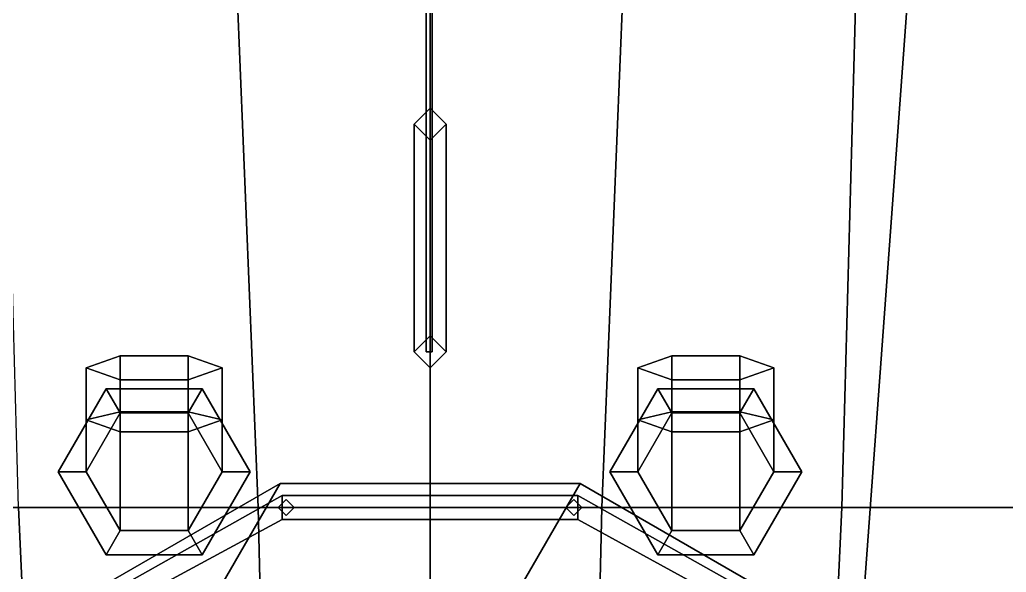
# Model space of a CAD drawing. Header units: millimetres. Extents: x -3.2 to 17.4, y -17.6 to 52.8.
# Drawn here: x -1.027 to 1.442, y -4.362 to -2.979 of the extents above; entities that cross this region are included whole.
import ezdxf

# ---------------------------------------------------------------- set-up
doc = ezdxf.new("R2010")
doc.units = ezdxf.units.MM
doc.layers.add('hull2', color=7, linetype='Continuous')

msp = doc.modelspace()

# ---------------------------------------------------------------- linework, layer by layer
for points in [[(0, -10.87, -0.6973), (0, 8.53, -1.19), (0, 8.53, -1.24), (0, -10.87, -1.47)], [(0, -10.87, -1.47), (0, 8.53, -1.24), (0, 8.53, -1.19), (0, -10.87, -0.6973)], [(0.005, -3.81, 6), (-0.01, -3.81, 6.01), (-0.01, -1.16, 8.19), (0.005, -1.16, 8.18)], [(-0.01, -3.81, 6.01), (0.005, -3.81, 6.02), (0.005, -1.16, 8.2), (-0.01, -1.16, 8.19)], [(0.005, -3.81, 6.02), (0.005, -3.81, 6), (0.005, -1.16, 8.18), (0.005, -1.16, 8.2)], [(-1.32, -1.22, 3.06), (-1.32, -1.22, 2.22), (-0.91, -6.81, 2.06), (-0.91, -6.81, 2.99)], [(0.91, -6.81, 2.99), (1.32, -1.22, 3.06), (-1.32, -1.22, 3.06), (-0.91, -6.81, 2.99)], [(0.91, -6.81, 2.06), (1.32, -1.22, 2.22), (1.32, -1.22, 3.06), (0.91, -6.81, 2.99)], [(-2.96, -4.2, 2.16), (2.96, -4.2, 2.16), (3.01, -2.73, 2.2), (-3.01, -2.73, 2.2)], [(-1.07, -2.73, -0.89), (-0.49, -2.73, -1.08), (-0.43, -4.2, -1), (-1.03, -4.2, -0.86)], [(0, -4.2, -1.07), (-0.43, -4.2, -1), (-0.49, -2.73, -1.08), (0, -2.73, -1.19)], [(0, -3.2, 3.02), (-0.04, -3.24, 3.02), (-0.04, -3.81, 6.02), (0, -3.77, 6.02)], [(0.04, -3.24, 3.02), (0, -3.2, 3.02), (0, -3.77, 6.02), (0.04, -3.81, 6.02)], [(-0.04, -3.24, 3.02), (0, -3.28, 3.02), (0, -3.85, 6.02), (-0.04, -3.81, 6.02)], [(0, -3.28, 3.02), (0.04, -3.24, 3.02), (0.04, -3.81, 6.02), (0, -3.85, 6.02)], [(0, -3.85, 6.02), (0.04, -3.81, 6.02), (0, -3.77, 6.02), (-0.04, -3.81, 6.02)], [(-0.775, -3.82, 4.22), (-0.86, -3.85, 3.93), (-0.86, -3.98, 3.93), (-0.775, -4.01, 4.22)], [(-0.86, -3.85, 3.93), (-0.775, -3.82, 4.22), (-0.775, -4.01, 4.22), (-0.86, -3.98, 3.93)], [(-0.605, -3.82, 4.22), (-0.775, -3.82, 4.22), (-0.775, -4.01, 4.22), (-0.605, -4.01, 4.22)], [(-0.775, -3.82, 4.22), (-0.605, -3.82, 4.22), (-0.605, -4.01, 4.22), (-0.775, -4.01, 4.22)], [(-0.52, -3.85, 3.93), (-0.605, -3.82, 4.22), (-0.605, -4.01, 4.22), (-0.52, -3.98, 3.93)], [(-0.605, -3.82, 4.22), (-0.52, -3.85, 3.93), (-0.52, -3.98, 3.93), (-0.605, -4.01, 4.22)], [(0.52, -3.85, 3.93), (0.605, -3.82, 4.22), (0.605, -4.01, 4.22), (0.52, -3.98, 3.93)], [(0.605, -3.82, 4.22), (0.52, -3.85, 3.93), (0.52, -3.98, 3.93), (0.605, -4.01, 4.22)], [(0.605, -3.82, 4.22), (0.775, -3.82, 4.22), (0.775, -4.01, 4.22), (0.605, -4.01, 4.22)], [(0.775, -3.82, 4.22), (0.605, -3.82, 4.22), (0.605, -4.01, 4.22), (0.775, -4.01, 4.22)], [(0.775, -3.82, 4.22), (0.86, -3.85, 3.93), (0.86, -3.98, 3.93), (0.775, -4.01, 4.22)], [(0.86, -3.85, 3.93), (0.775, -3.82, 4.22), (0.775, -4.01, 4.22), (0.86, -3.98, 3.93)], [(-0.86, -3.85, 3.93), (-0.775, -3.88, 3.67), (-0.775, -3.96, 3.67), (-0.86, -3.98, 3.93)], [(-0.775, -3.88, 3.67), (-0.86, -3.85, 3.93), (-0.86, -3.98, 3.93), (-0.775, -3.96, 3.67)], [(-0.605, -3.88, 3.67), (-0.52, -3.85, 3.93), (-0.52, -3.98, 3.93), (-0.605, -3.96, 3.67)], [(-0.52, -3.85, 3.93), (-0.605, -3.88, 3.67), (-0.605, -3.96, 3.67), (-0.52, -3.98, 3.93)], [(0.605, -3.88, 3.67), (0.52, -3.85, 3.93), (0.52, -3.98, 3.93), (0.605, -3.96, 3.67)], [(0.52, -3.85, 3.93), (0.605, -3.88, 3.67), (0.605, -3.96, 3.67), (0.52, -3.98, 3.93)], [(0.86, -3.85, 3.93), (0.775, -3.88, 3.67), (0.775, -3.96, 3.67), (0.86, -3.98, 3.93)], [(0.775, -3.88, 3.67), (0.86, -3.85, 3.93), (0.86, -3.98, 3.93), (0.775, -3.96, 3.67)], [(-0.775, -3.88, 3.67), (-0.605, -3.88, 3.67), (-0.605, -3.96, 3.67), (-0.775, -3.96, 3.67)], [(-0.605, -3.88, 3.67), (-0.775, -3.88, 3.67), (-0.775, -3.96, 3.67), (-0.605, -3.96, 3.67)], [(0.775, -3.88, 3.67), (0.605, -3.88, 3.67), (0.605, -3.96, 3.67), (0.775, -3.96, 3.67)], [(0.605, -3.88, 3.67), (0.775, -3.88, 3.67), (0.775, -3.96, 3.67), (0.605, -3.96, 3.67)], [(-0.81, -3.9022, 3.32), (-0.93, -4.11, 3.32), (-0.86, -4.11, 3.47), (-0.775, -3.9628, 3.47)], [(-0.81, -3.9022, 3.02), (-0.93, -4.11, 3.02), (-0.93, -4.11, 3.32), (-0.81, -3.9022, 3.32)], [(-0.93, -4.11, 3.32), (-0.81, -3.9022, 3.32), (-0.775, -3.9628, 3.47), (-0.86, -4.11, 3.47)], [(-0.93, -4.11, 3.02), (-0.81, -3.9022, 3.02), (-0.81, -3.9022, 3.32), (-0.93, -4.11, 3.32)], [(-0.57, -3.9022, 3.32), (-0.81, -3.9022, 3.32), (-0.775, -3.9628, 3.47), (-0.605, -3.9628, 3.47)], [(-0.57, -3.9022, 3.02), (-0.81, -3.9022, 3.02), (-0.81, -3.9022, 3.32), (-0.57, -3.9022, 3.32)], [(-0.81, -3.9022, 3.32), (-0.57, -3.9022, 3.32), (-0.605, -3.9628, 3.47), (-0.775, -3.9628, 3.47)], [(-0.81, -3.9022, 3.02), (-0.57, -3.9022, 3.02), (-0.57, -3.9022, 3.32), (-0.81, -3.9022, 3.32)], [(-0.45, -4.11, 3.32), (-0.57, -3.9022, 3.32), (-0.605, -3.9628, 3.47), (-0.52, -4.11, 3.47)], [(-0.57, -3.9022, 3.32), (-0.45, -4.11, 3.32), (-0.52, -4.11, 3.47), (-0.605, -3.9628, 3.47)], [(-0.45, -4.11, 3.02), (-0.57, -3.9022, 3.02), (-0.57, -3.9022, 3.32), (-0.45, -4.11, 3.32)], [(-0.57, -3.9022, 3.02), (-0.45, -4.11, 3.02), (-0.45, -4.11, 3.32), (-0.57, -3.9022, 3.32)], [(0.45, -4.11, 3.32), (0.57, -3.9022, 3.32), (0.605, -3.9628, 3.47), (0.52, -4.11, 3.47)], [(0.57, -3.9022, 3.32), (0.45, -4.11, 3.32), (0.52, -4.11, 3.47), (0.605, -3.9628, 3.47)], [(0.45, -4.11, 3.02), (0.57, -3.9022, 3.02), (0.57, -3.9022, 3.32), (0.45, -4.11, 3.32)], [(0.57, -3.9022, 3.02), (0.45, -4.11, 3.02), (0.45, -4.11, 3.32), (0.57, -3.9022, 3.32)], [(0.57, -3.9022, 3.32), (0.81, -3.9022, 3.32), (0.775, -3.9628, 3.47), (0.605, -3.9628, 3.47)], [(0.81, -3.9022, 3.32), (0.57, -3.9022, 3.32), (0.605, -3.9628, 3.47), (0.775, -3.9628, 3.47)], [(0.57, -3.9022, 3.02), (0.81, -3.9022, 3.02), (0.81, -3.9022, 3.32), (0.57, -3.9022, 3.32)], [(0.81, -3.9022, 3.02), (0.57, -3.9022, 3.02), (0.57, -3.9022, 3.32), (0.81, -3.9022, 3.32)], [(0.81, -3.9022, 3.32), (0.93, -4.11, 3.32), (0.86, -4.11, 3.47), (0.775, -3.9628, 3.47)], [(0.93, -4.11, 3.32), (0.81, -3.9022, 3.32), (0.775, -3.9628, 3.47), (0.86, -4.11, 3.47)], [(0.81, -3.9022, 3.02), (0.93, -4.11, 3.02), (0.93, -4.11, 3.32), (0.81, -3.9022, 3.32)], [(0.93, -4.11, 3.02), (0.81, -3.9022, 3.02), (0.81, -3.9022, 3.32), (0.93, -4.11, 3.32)], [(-0.86, -3.98, 3.93), (-0.775, -3.96, 3.67), (-0.775, -3.9628, 3.67), (-0.86, -4.11, 3.67)], [(-0.775, -3.96, 3.67), (-0.86, -3.98, 3.93), (-0.86, -4.11, 3.67), (-0.775, -3.9628, 3.67)], [(-0.775, -3.9628, 3.47), (-0.86, -4.11, 3.47), (-0.86, -4.11, 3.67), (-0.775, -3.9628, 3.67)], [(-0.86, -4.11, 3.47), (-0.775, -3.9628, 3.47), (-0.775, -3.9628, 3.67), (-0.86, -4.11, 3.67)], [(-0.775, -3.96, 3.67), (-0.605, -3.96, 3.67), (-0.605, -3.9628, 3.67), (-0.775, -3.9628, 3.67)], [(-0.605, -3.96, 3.67), (-0.775, -3.96, 3.67), (-0.775, -3.9628, 3.67), (-0.605, -3.9628, 3.67)], [(-0.605, -3.9628, 3.47), (-0.775, -3.9628, 3.47), (-0.775, -3.9628, 3.67), (-0.605, -3.9628, 3.67)], [(-0.775, -3.9628, 3.47), (-0.605, -3.9628, 3.47), (-0.605, -3.9628, 3.67), (-0.775, -3.9628, 3.67)], [(-0.605, -3.96, 3.67), (-0.52, -3.98, 3.93), (-0.52, -4.11, 3.67), (-0.605, -3.9628, 3.67)], [(-0.52, -3.98, 3.93), (-0.605, -3.96, 3.67), (-0.605, -3.9628, 3.67), (-0.52, -4.11, 3.67)], [(-0.52, -4.11, 3.47), (-0.605, -3.9628, 3.47), (-0.605, -3.9628, 3.67), (-0.52, -4.11, 3.67)], [(-0.605, -3.9628, 3.47), (-0.52, -4.11, 3.47), (-0.52, -4.11, 3.67), (-0.605, -3.9628, 3.67)], [(0.605, -3.96, 3.67), (0.52, -3.98, 3.93), (0.52, -4.11, 3.67), (0.605, -3.9628, 3.67)], [(0.52, -3.98, 3.93), (0.605, -3.96, 3.67), (0.605, -3.9628, 3.67), (0.52, -4.11, 3.67)], [(0.52, -4.11, 3.47), (0.605, -3.9628, 3.47), (0.605, -3.9628, 3.67), (0.52, -4.11, 3.67)], [(0.605, -3.9628, 3.47), (0.52, -4.11, 3.47), (0.52, -4.11, 3.67), (0.605, -3.9628, 3.67)], [(0.775, -3.96, 3.67), (0.605, -3.96, 3.67), (0.605, -3.9628, 3.67), (0.775, -3.9628, 3.67)], [(0.605, -3.96, 3.67), (0.775, -3.96, 3.67), (0.775, -3.9628, 3.67), (0.605, -3.9628, 3.67)], [(0.605, -3.9628, 3.47), (0.775, -3.9628, 3.47), (0.775, -3.9628, 3.67), (0.605, -3.9628, 3.67)], [(0.775, -3.9628, 3.47), (0.605, -3.9628, 3.47), (0.605, -3.9628, 3.67), (0.775, -3.9628, 3.67)], [(0.86, -3.98, 3.93), (0.775, -3.96, 3.67), (0.775, -3.9628, 3.67), (0.86, -4.11, 3.67)], [(0.775, -3.96, 3.67), (0.86, -3.98, 3.93), (0.86, -4.11, 3.67), (0.775, -3.9628, 3.67)], [(0.775, -3.9628, 3.47), (0.86, -4.11, 3.47), (0.86, -4.11, 3.67), (0.775, -3.9628, 3.67)], [(0.86, -4.11, 3.47), (0.775, -3.9628, 3.47), (0.775, -3.9628, 3.67), (0.86, -4.11, 3.67)], [(-0.775, -4.01, 4.22), (-0.86, -3.98, 3.93), (-0.86, -4.11, 3.67), (-0.775, -4.2572, 3.67)], [(-0.86, -3.98, 3.93), (-0.775, -4.01, 4.22), (-0.775, -4.2572, 3.67), (-0.86, -4.11, 3.67)], [(-0.52, -3.98, 3.93), (-0.605, -4.01, 4.22), (-0.605, -4.2572, 3.67), (-0.52, -4.11, 3.67)], [(-0.605, -4.01, 4.22), (-0.52, -3.98, 3.93), (-0.52, -4.11, 3.67), (-0.605, -4.2572, 3.67)], [(0.52, -3.98, 3.93), (0.605, -4.01, 4.22), (0.605, -4.2572, 3.67), (0.52, -4.11, 3.67)], [(0.605, -4.01, 4.22), (0.52, -3.98, 3.93), (0.52, -4.11, 3.67), (0.605, -4.2572, 3.67)], [(0.775, -4.01, 4.22), (0.86, -3.98, 3.93), (0.86, -4.11, 3.67), (0.775, -4.2572, 3.67)], [(0.86, -3.98, 3.93), (0.775, -4.01, 4.22), (0.775, -4.2572, 3.67), (0.86, -4.11, 3.67)], [(-0.605, -4.01, 4.22), (-0.775, -4.01, 4.22), (-0.775, -4.2572, 3.67), (-0.605, -4.2572, 3.67)], [(-0.775, -4.01, 4.22), (-0.605, -4.01, 4.22), (-0.605, -4.2572, 3.67), (-0.775, -4.2572, 3.67)], [(0.605, -4.01, 4.22), (0.775, -4.01, 4.22), (0.775, -4.2572, 3.67), (0.605, -4.2572, 3.67)], [(0.775, -4.01, 4.22), (0.605, -4.01, 4.22), (0.605, -4.2572, 3.67), (0.775, -4.2572, 3.67)], [(-0.93, -4.11, 3.32), (-0.81, -4.3178, 3.32), (-0.775, -4.2572, 3.47), (-0.86, -4.11, 3.47)], [(-0.93, -4.11, 3.02), (-0.81, -4.3178, 3.02), (-0.81, -4.3178, 3.32), (-0.93, -4.11, 3.32)], [(-0.81, -4.3178, 3.32), (-0.93, -4.11, 3.32), (-0.86, -4.11, 3.47), (-0.775, -4.2572, 3.47)], [(-0.81, -4.3178, 3.02), (-0.93, -4.11, 3.02), (-0.93, -4.11, 3.32), (-0.81, -4.3178, 3.32)], [(-0.86, -4.11, 3.47), (-0.775, -4.2572, 3.47), (-0.775, -4.2572, 3.67), (-0.86, -4.11, 3.67)], [(-0.775, -4.2572, 3.47), (-0.86, -4.11, 3.47), (-0.86, -4.11, 3.67), (-0.775, -4.2572, 3.67)], [(-0.605, -4.2572, 3.47), (-0.52, -4.11, 3.47), (-0.52, -4.11, 3.67), (-0.605, -4.2572, 3.67)], [(-0.57, -4.3178, 3.32), (-0.45, -4.11, 3.32), (-0.52, -4.11, 3.47), (-0.605, -4.2572, 3.47)], [(-0.52, -4.11, 3.47), (-0.605, -4.2572, 3.47), (-0.605, -4.2572, 3.67), (-0.52, -4.11, 3.67)], [(-0.45, -4.11, 3.32), (-0.57, -4.3178, 3.32), (-0.605, -4.2572, 3.47), (-0.52, -4.11, 3.47)], [(-0.57, -4.3178, 3.02), (-0.45, -4.11, 3.02), (-0.45, -4.11, 3.32), (-0.57, -4.3178, 3.32)], [(-0.45, -4.11, 3.02), (-0.57, -4.3178, 3.02), (-0.57, -4.3178, 3.32), (-0.45, -4.11, 3.32)], [(0.57, -4.3178, 3.02), (0.45, -4.11, 3.02), (0.45, -4.11, 3.32), (0.57, -4.3178, 3.32)], [(0.57, -4.3178, 3.32), (0.45, -4.11, 3.32), (0.52, -4.11, 3.47), (0.605, -4.2572, 3.47)], [(0.45, -4.11, 3.32), (0.57, -4.3178, 3.32), (0.605, -4.2572, 3.47), (0.52, -4.11, 3.47)], [(0.45, -4.11, 3.02), (0.57, -4.3178, 3.02), (0.57, -4.3178, 3.32), (0.45, -4.11, 3.32)], [(0.605, -4.2572, 3.47), (0.52, -4.11, 3.47), (0.52, -4.11, 3.67), (0.605, -4.2572, 3.67)], [(0.52, -4.11, 3.47), (0.605, -4.2572, 3.47), (0.605, -4.2572, 3.67), (0.52, -4.11, 3.67)], [(0.93, -4.11, 3.32), (0.81, -4.3178, 3.32), (0.775, -4.2572, 3.47), (0.86, -4.11, 3.47)], [(0.86, -4.11, 3.47), (0.775, -4.2572, 3.47), (0.775, -4.2572, 3.67), (0.86, -4.11, 3.67)], [(0.775, -4.2572, 3.47), (0.86, -4.11, 3.47), (0.86, -4.11, 3.67), (0.775, -4.2572, 3.67)], [(0.81, -4.3178, 3.32), (0.93, -4.11, 3.32), (0.86, -4.11, 3.47), (0.775, -4.2572, 3.47)], [(0.93, -4.11, 3.02), (0.81, -4.3178, 3.02), (0.81, -4.3178, 3.32), (0.93, -4.11, 3.32)], [(0.81, -4.3178, 3.02), (0.93, -4.11, 3.02), (0.93, -4.11, 3.32), (0.81, -4.3178, 3.32)], [(-1.0253, -6.5653, 3.72), (0.3753, -4.1394, 3.72), (-0.3753, -4.1394, 3.72), (-1.4006, -5.9153, 3.72)], [(-1.4006, -5.9153, 3.72), (-0.3753, -4.1394, 3.72), (0.3753, -4.1394, 3.72), (-1.0253, -6.5653, 3.72)], [(-1.4006, -5.1647, 3.72), (-1.0253, -4.5147, 3.72), (-0.3753, -4.1394, 3.72), (-1.4006, -5.9153, 3.72)], [(-1.4006, -5.9153, 3.72), (-0.3753, -4.1394, 3.72), (-1.0253, -4.5147, 3.72), (-1.4006, -5.1647, 3.72)], [(-1.0253, -6.5653, 3.72), (0.3753, -4.1394, 3.72), (1.0253, -4.5147, 3.72), (-0.3753, -6.9406, 3.72)], [(-0.3753, -6.9406, 3.72), (1.0253, -4.5147, 3.72), (0.3753, -4.1394, 3.72), (-1.0253, -6.5653, 3.72)], [(-0.37, -4.23, 4.42), (-0.98, -4.56, 4.42), (-1.01, -4.53, 4.42), (-0.37, -4.17, 4.42)], [(-0.37, -4.17, 4.42), (-1.01, -4.53, 4.42), (-0.98, -4.56, 4.42), (-0.37, -4.23, 4.42)], [(-0.37, -4.17, 4.42), (0.37, -4.17, 4.42), (0.37, -4.23, 4.42), (-0.37, -4.23, 4.42)], [(-0.37, -4.23, 4.42), (0.37, -4.23, 4.42), (0.37, -4.17, 4.42), (-0.37, -4.17, 4.42)], [(0.37, -4.17, 4.42), (1.01, -4.53, 4.42), (0.99, -4.57, 4.42), (0.37, -4.23, 4.42)], [(0.37, -4.23, 4.42), (0.99, -4.57, 4.42), (1.01, -4.53, 4.42), (0.37, -4.17, 4.42)], [(-0.36, -4.18, 3.72), (-0.38, -4.2, 3.72), (-0.38, -4.2, 4.42), (-0.36, -4.18, 4.42)], [(-0.34, -4.2, 3.72), (-0.36, -4.18, 3.72), (-0.36, -4.18, 4.42), (-0.34, -4.2, 4.42)], [(0.36, -4.18, 3.72), (0.34, -4.2, 3.72), (0.34, -4.2, 4.42), (0.36, -4.18, 4.42)], [(0.38, -4.2, 3.72), (0.36, -4.18, 3.72), (0.36, -4.18, 4.42), (0.38, -4.2, 4.42)], [(-2.89, -5.5, 2.14), (2.89, -5.5, 2.14), (2.96, -4.2, 2.16), (-2.96, -4.2, 2.16)], [(-1.53, -4.2, -0.59), (-1.03, -4.2, -0.86), (-0.97, -5.5, -0.8), (-1.5, -5.5, -0.55)], [(-1.03, -4.2, -0.86), (-0.43, -4.2, -1), (-0.4, -5.5, -0.95), (-0.97, -5.5, -0.8)], [(0, -5.5, -1), (-0.4, -5.5, -0.95), (-0.43, -4.2, -1), (0, -4.2, -1.07)], [(-0.38, -4.2, 3.72), (-0.36, -4.22, 3.72), (-0.36, -4.22, 4.42), (-0.38, -4.2, 4.42)], [(-0.36, -4.22, 3.72), (-0.34, -4.2, 3.72), (-0.34, -4.2, 4.42), (-0.36, -4.22, 4.42)], [(0.34, -4.2, 3.72), (0.36, -4.22, 3.72), (0.36, -4.22, 4.42), (0.34, -4.2, 4.42)], [(0.36, -4.22, 3.72), (0.38, -4.2, 3.72), (0.38, -4.2, 4.42), (0.36, -4.22, 4.42)], [(-0.81, -4.3178, 3.32), (-0.57, -4.3178, 3.32), (-0.605, -4.2572, 3.47), (-0.775, -4.2572, 3.47)], [(-0.57, -4.3178, 3.32), (-0.81, -4.3178, 3.32), (-0.775, -4.2572, 3.47), (-0.605, -4.2572, 3.47)], [(-0.775, -4.2572, 3.47), (-0.605, -4.2572, 3.47), (-0.605, -4.2572, 3.67), (-0.775, -4.2572, 3.67)], [(-0.605, -4.2572, 3.47), (-0.775, -4.2572, 3.47), (-0.775, -4.2572, 3.67), (-0.605, -4.2572, 3.67)], [(0.81, -4.3178, 3.32), (0.57, -4.3178, 3.32), (0.605, -4.2572, 3.47), (0.775, -4.2572, 3.47)], [(0.57, -4.3178, 3.32), (0.81, -4.3178, 3.32), (0.775, -4.2572, 3.47), (0.605, -4.2572, 3.47)], [(0.775, -4.2572, 3.47), (0.605, -4.2572, 3.47), (0.605, -4.2572, 3.67), (0.775, -4.2572, 3.67)], [(0.605, -4.2572, 3.47), (0.775, -4.2572, 3.47), (0.775, -4.2572, 3.67), (0.605, -4.2572, 3.67)], [(-0.81, -4.3178, 3.02), (-0.57, -4.3178, 3.02), (-0.57, -4.3178, 3.32), (-0.81, -4.3178, 3.32)], [(-0.57, -4.3178, 3.02), (-0.81, -4.3178, 3.02), (-0.81, -4.3178, 3.32), (-0.57, -4.3178, 3.32)], [(0.81, -4.3178, 3.02), (0.57, -4.3178, 3.02), (0.57, -4.3178, 3.32), (0.81, -4.3178, 3.32)], [(0.57, -4.3178, 3.02), (0.81, -4.3178, 3.02), (0.81, -4.3178, 3.32), (0.57, -4.3178, 3.32)]]:
    msp.add_3dface(points)
at = {"layer": 'hull2'}
for points in [[(0, -4.2, -1.07), (0.43, -4.2, -1), (0.49, -2.73, -1.08), (0, -2.73, -1.19)], [(1.07, -2.73, -0.89), (0.49, -2.73, -1.08), (0.43, -4.2, -1), (1.03, -4.2, -0.86)], [(1.56, -2.73, -0.59), (1.07, -2.73, -0.89), (1.03, -4.2, -0.86), (1.53, -4.2, -0.59)], [(0, -5.5, -1), (0.4, -5.5, -0.95), (0.43, -4.2, -1), (0, -4.2, -1.07)], [(1.03, -4.2, -0.86), (0.43, -4.2, -1), (0.4, -5.5, -0.95), (0.97, -5.5, -0.8)], [(1.53, -4.2, -0.59), (1.03, -4.2, -0.86), (0.97, -5.5, -0.8), (1.5, -5.5, -0.55)]]:
    msp.add_3dface(points, dxfattribs=at)

doc.saveas('drawing.dxf')
